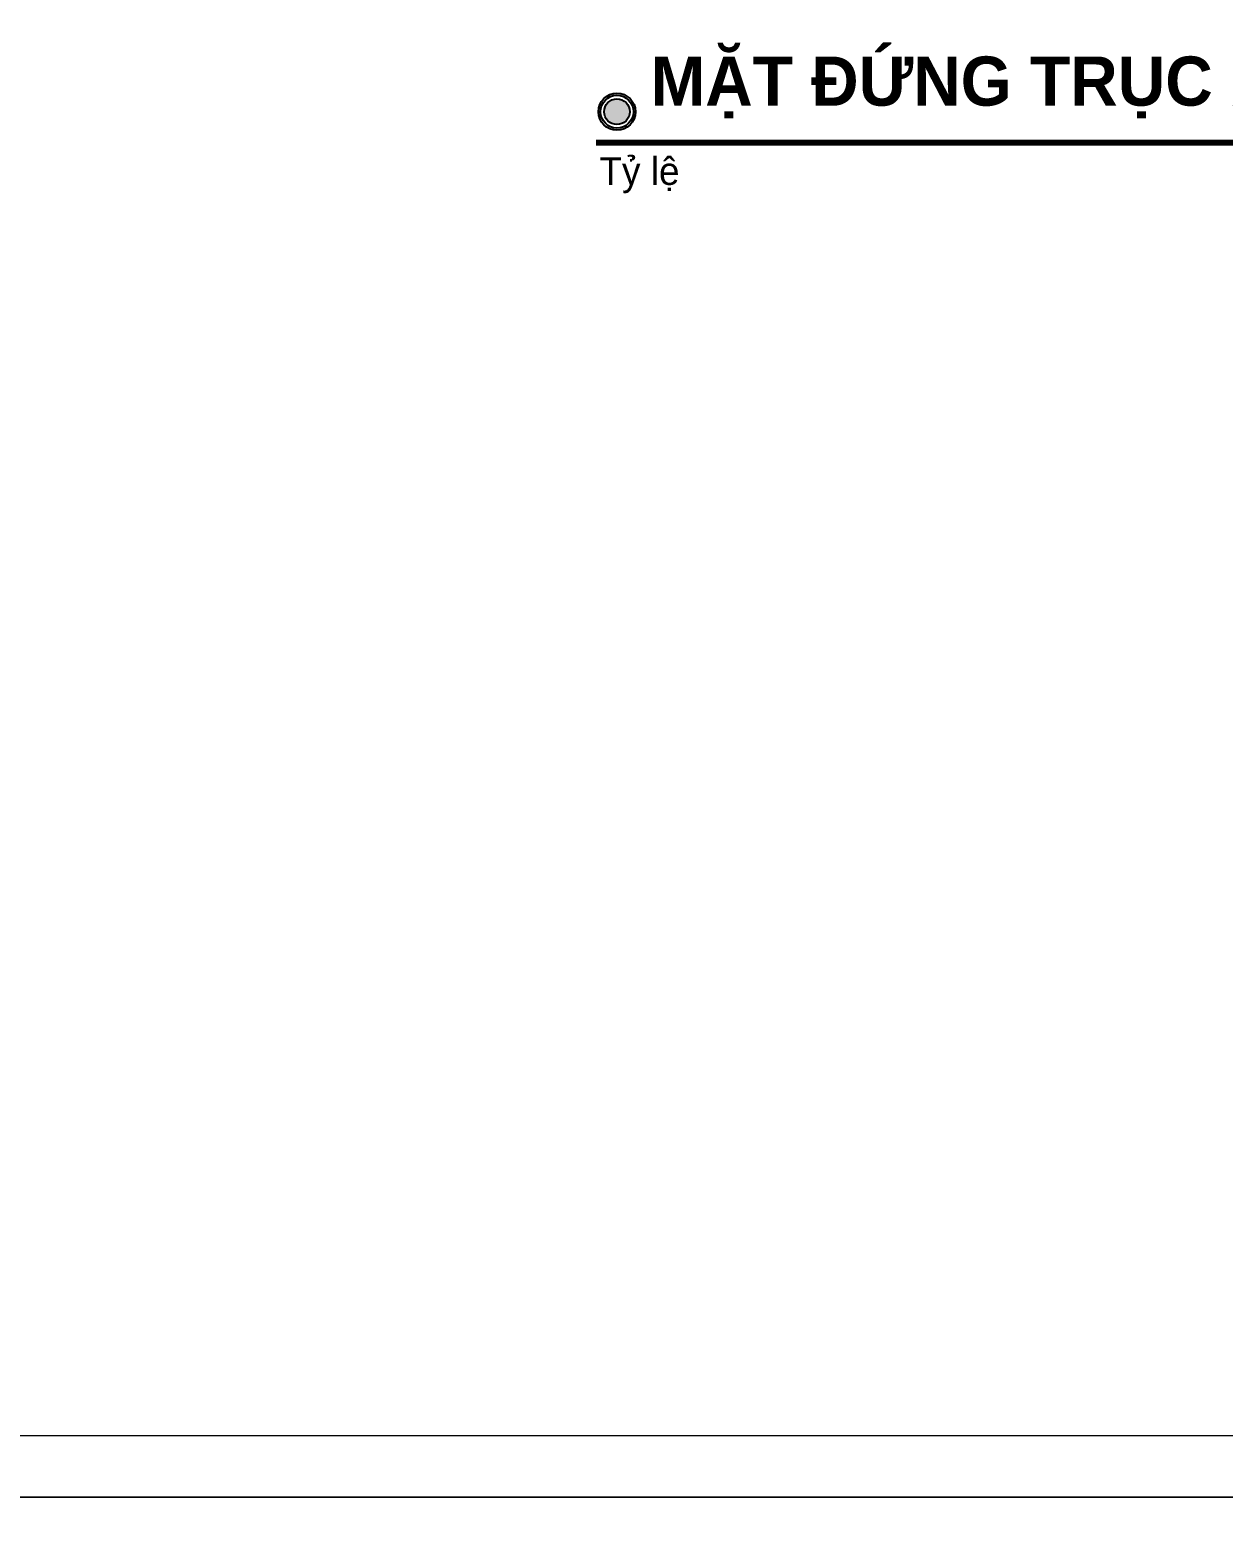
# Model space of a CAD drawing. Extents: x -1107188 to -523840, y 39692 to 514392.
# Drawn here: x -1049659 to -1039953, y 395342 to 407525 of the extents above; entities that cross this region are included whole.
import ezdxf
from ezdxf.enums import TextEntityAlignment as Align

# ---------------------------------------------------------------- set-up
doc = ezdxf.new("R2010")
doc.units = 0
doc.layers.get('0').update_dxf_attribs({"color": 255, "linetype": 'CONTINUOUS'})
doc.layers.add('00-KICH THUOC', color=6, linetype='CONTINUOUS', lineweight=9)
doc.layers.add('DIM', color=1, linetype='CONTINUOUS')
doc.layers.add('TEXT', color=7, linetype='CONTINUOUS')
doc.styles.add('SO BV', font='', dxfattribs={"height": 200})
doc.styles.add('SWISS-CONDENSE', font='')
doc.styles.add('TEN BV', font='', dxfattribs={"height": 350})
doc.styles.get('SO BV').set_extended_font_data('VNI-Helve-Condense')
doc.styles.get('SWISS-CONDENSE').set_extended_font_data('VNI-Swiss-Condense')
doc.styles.get('TEN BV').set_extended_font_data('VNI-Helve-Condense', bold=True)

# ---------------------------------------------------------------- blocks, each defined once
blk = doc.blocks.new('KHUNGTEN')
at = {"color": 3, "linetype": 'Continuous'}
for points in [[(-593653, 217892), (-593653, 277292), (-509653, 277292), (-509653, 217892), (-593653, 217892)], [(-593153, 218392), (-593153, 276792), (-510153, 276792), (-510153, 218392)]]:
    blk.add_lwpolyline(points, close=True, dxfattribs=at)
at = {"style": 'TEN BV'}
for tag, p in [('TEB_BV', (-518299, 222628)), ('LOAI_BV', (-511918, 220684)), ('TL', (-512164, 219751))]:
    blk.add_attdef(tag, p, '', height=350, dxfattribs=at)
at = {"style": 'SO BV'}
for tag, p in [('SOBV', (-510673, 221020)), ('TONGSOBV', (-510673, 220591))]:
    blk.add_attdef(tag, text='', height=200, dxfattribs=at).set_placement(p, align=Align.CENTER)

msp = doc.modelspace()

# ---------------------------------------------------------------- hatches: boundary and pattern name
at = {"layer": 'DIM', "linetype": 'ByBlock'}
msp.add_hatch(color=1, dxfattribs=at).paths.add_polyline_path([(-1044778.825, 406860.303, 1), (-1044987.865, 406860.303, 1)])

# ---------------------------------------------------------------- linework, layer by layer
at = {"layer": 'TEXT', "color": 7, "linetype": 'ByBlock', "const_width": 48.75}
msp.add_lwpolyline([(-1038870.881, 406608.535), (-1043869.13, 406608.535), (-1038870.881, 406608.535), (-1045053.333, 406608.535)], dxfattribs=at)
at = {"layer": 'TEXT', "color": 7, "linetype": 'ByBlock'}
for radius in [150.491, 133.77, 104.52]:
    msp.add_circle((-1044883.345, 406860.303), radius, dxfattribs=at)

# ---------------------------------------------------------------- block references
at = {"layer": '00-KICH THUOC'}
for p in [(-513535.14, 177700), (-513535.14, 118300)]:
    msp.add_blockref('KHUNGTEN', p, dxfattribs=at)

# ---------------------------------------------------------------- texts
at = {"layer": 'TEXT', "color": 7, "insert": (-1044610.915, 407309.135), "char_height": 400, "attachment_point": 1, "style": 'SWISS-CONDENSE'}
msp.add_mtext("{\\fVNI-Avo|b1|i0|c0|p2;MAËT ÑÖÙNG TRUÏC A'-F}", dxfattribs=at)
at = {"layer": 'TEXT', "color": 7, "linetype": 'ByBlock', "insert": (-1045026.313, 406489.669), "char_height": 225, "attachment_point": 1, "style": 'SWISS-CONDENSE'}
msp.add_mtext('{\\fVNI-Avo|b0|i0|c0|p2;Tyû leä}', dxfattribs=at)

doc.saveas('drawing.dxf')
